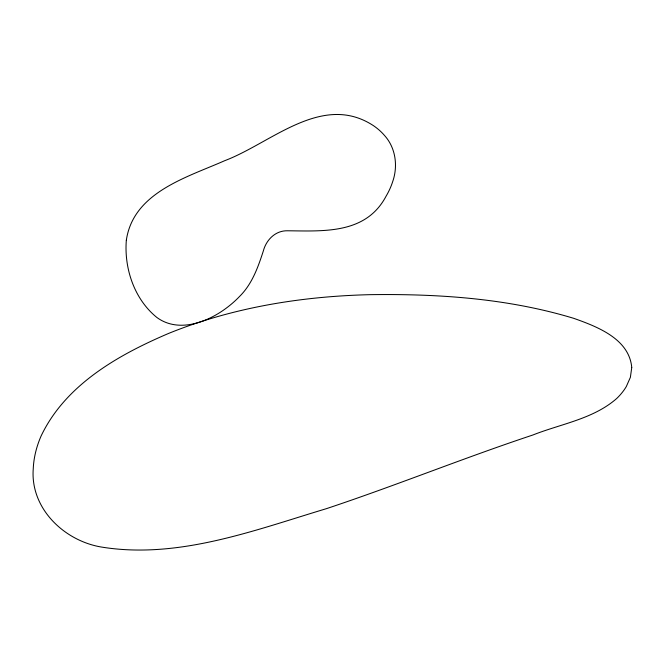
<?xml version="1.0" encoding="UTF-8"?>
<svg xmlns="http://www.w3.org/2000/svg" width="665" height="665" viewBox="0 0 665 665"><rect width="100%" height="100%" fill="white"/><g stroke="black" fill="none" stroke-linecap="round" stroke-linejoin="round"><path stroke-width="1" d="M631.75 367.487L630.378 377.338L626.314 386.54A61.795 43.25 -15.9 0 1 616.688 398.51C593.305 419.025 560.944 423.871 532.848 435.01C463.472 458.044 395.7 485.625 326.324 508.692C254.063 530.404 178.054 559.506 101.471 547.054C64.164 540.861 30.133 508.409 33.25 468.734A154.33 108.013 -15.9 0 1 41.097 435.999C65.544 384.628 118.403 354.844 168.677 333.398C232.451 307.496 301.37 296.341 369.948 294.67C438.401 293.706 507.919 298.385 573.745 318.336C597.12 326.615 629.165 338.776 631.75 367.487M126.325 240.298C124.064 268.594 134.397 299.35 156.882 317.479C178.228 333.132 206.923 322.525 226.025 308.319A96.425 75.586 -15.3 0 0 239.533 296.482C252.06 284.146 258.028 267.33 263.323 250.996C266.2 239.924 275.368 230.514 287.388 230.78C323.98 231.104 365.891 234.263 386.057 196.233A89.684 70.299 -15.3 0 0 392.707 181.562C398.094 166.142 395.742 147.929 384.611 135.585A76.217 59.75 -15.3 0 0 373.589 125.752C322.292 92.028 271.362 143.075 224.778 160.656C186.815 177.48 133.357 192.252 126.325 240.298"/></g></svg>
